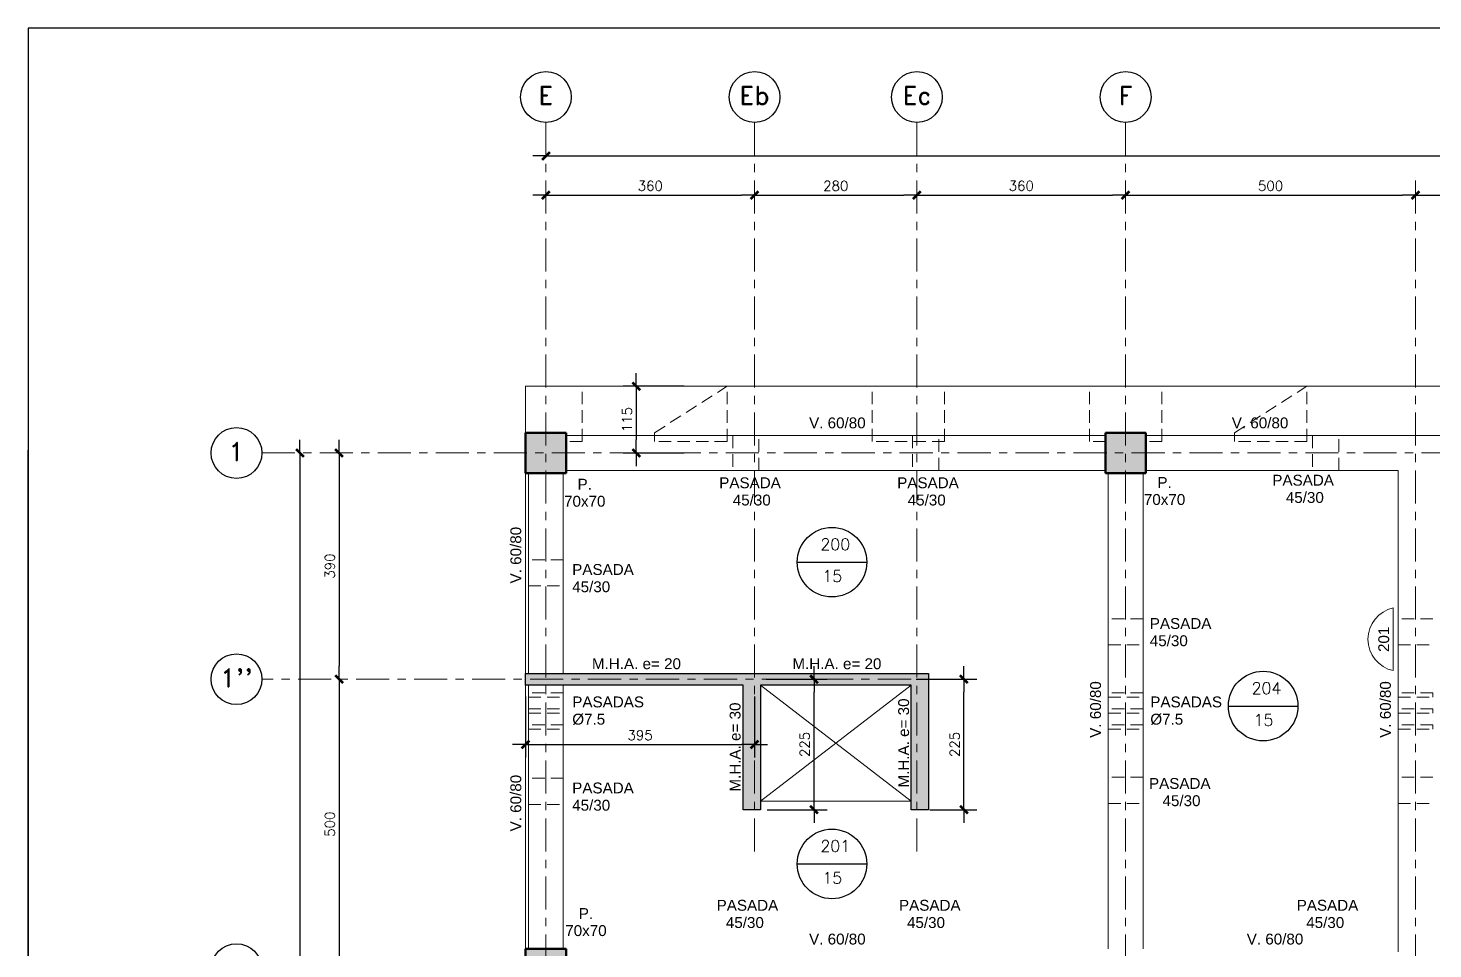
# Model space of a CAD drawing. Extents: x -4 to 6083, y -4 to 8618.
# Drawn here: x 0 to 2423, y 7030 to 8618 of the extents above; entities that cross this region are included whole.
import ezdxf
from ezdxf.enums import TextEntityAlignment as Align

# ---------------------------------------------------------------- set-up
doc = ezdxf.new("R2010")
doc.units = 0
doc.header["$LTSCALE"] = 45
doc.header["$MEASUREMENT"] = 0
doc.linetypes.add('Grid Line', pattern=[2.2225, 1.27, -0.3175, 0.3175, -0.3175])
doc.linetypes.add('RLE-PROYECCION', pattern=[0.71438, 0.47625, -0.23813])
doc.layers.get('0').update_dxf_attribs({"linetype": 'CONTINUOUS'})
for name, color, linetype in [('RLA-COTAS', 2, 'CONTINUOUS'), ('RLA-COTAS1', 2, 'CONTINUOUS'), ('RLA-FORMATO', 7, 'CONTINUOUS'), ('RLA-LOSAS', 3, 'CONTINUOUS')]:
    doc.layers.add(name, color=color, linetype=linetype)
for name, color, linetype, lineweight in [('RLE-EJE', 3, 'CONTINUOUS', 25), ('RLE-EJES', 1, 'Grid Line', 9), ('RLE-LOSA', 3, 'CONTINUOUS', 15), ('RLE-MURO', 5, 'CONTINUOUS', 25), ('RLE-PILAR', 5, 'CONTINUOUS', 50), ('RLE-PROYECCION', 2, 'RLE-PROYECCION', 15), ('RLE-SOLID', 252, 'CONTINUOUS', 15), ('RLE-TEXTO-1', 9, 'CONTINUOUS', 9), ('RLE-VANOS', 1, 'CONTINUOUS', 15), ('RLE-VIGA', 3, 'CONTINUOUS', 15)]:
    doc.layers.add(name, color=color, linetype=linetype, lineweight=lineweight)
doc.styles.add('Arial_1', font='arial.ttf', dxfattribs={"height": 30})
doc.styles.add('Arial_2', font='arial.ttf', dxfattribs={"height": 18.75})
doc.styles.add('ROMAND', font='romand', dxfattribs={"height": 31.5})
doc.styles.add('ROMANS', font='ROMANS.shx', dxfattribs={"height": 16.875})
doc.dimstyles.new('ING-75', dxfattribs={"dimscale": 75, "dimtxt": 0.27, "dimasz": 0.3, "dimexe": 0, "dimexo": 0, "dimgap": 0.1, "dimtad": 1, "dimdec": 1, "dimzin": 12, "dimdsep": 46, "dimtxsty": 'ROMANS', "dimblk": 'TICK1', "dimblk1": 'TICK1', "dimblk2": 'TICK1', "dimcen": 0.09, "dimclrd": 2, "dimclre": 1, "dimclrt": 3, "dimadec": 0, "dimazin": 0, "dimtfac": 1, "dimtdec": 0, "dimtix": 1, "dimtmove": 2, "dimatfit": 3, "dimldrblk": 'TICK1', "dimfxl": 0, "dimfxlon": 1, "dimtolj": 1, "dimtzin": 0, "dimarcsym": 0})

# ---------------------------------------------------------------- blocks, each defined once
blk = doc.blocks.new('TICK1')
at = {"color": 2}
for points in [[(0, 0), (-1, 0)], [(0, 0), (1, 0)]]:
    blk.add_lwpolyline(points, dxfattribs=at)
at = {"color": 2, "const_width": 0.2}
blk.add_lwpolyline([(-0.3, -0.3), (0.3, 0.3)], dxfattribs=at)
blk = doc.blocks.new('*D9')
at = {"layer": 'RLA-COTAS', "color": 2, "lineweight": -2, "transparency": 16777216}
blk.add_line((915.7, 8397), (5370.7, 8397), dxfattribs=at)
at = {"layer": 'RLA-COTAS', "color": 2, "lineweight": -2, "transparency": 16777216, "xscale": 22.5, "yscale": 22.5, "zscale": 22.5, "rotation": 180}
blk.add_blockref('TICK1', (893.2, 8397), dxfattribs=at)
at = {"layer": 'RLA-COTAS', "color": 2, "lineweight": -2, "transparency": 16777216, "xscale": 22.5, "yscale": 22.5, "zscale": 22.5}
blk.add_blockref('TICK1', (5393.2, 8397), dxfattribs=at)
at = {"layer": 'RLA-COTAS', "color": 3, "transparency": 16777216, "insert": (3143.2, 8413), "char_height": 16.88, "attachment_point": 5, "style": 'ROMANS'}
blk.add_mtext('\\A1;4500', dxfattribs=at)
blk = doc.blocks.new('*D10')
at = {"layer": 'RLA-COTAS', "color": 2, "lineweight": -2, "transparency": 16777216}
blk.add_line((915.7, 8329.5), (1230.7, 8329.5), dxfattribs=at)
at = {"layer": 'RLA-COTAS', "color": 2, "lineweight": -2, "transparency": 16777216, "xscale": 22.5, "yscale": 22.5, "zscale": 22.5, "rotation": 180}
blk.add_blockref('TICK1', (893.2, 8329.5), dxfattribs=at)
at = {"layer": 'RLA-COTAS', "color": 2, "lineweight": -2, "transparency": 16777216, "xscale": 22.5, "yscale": 22.5, "zscale": 22.5}
blk.add_blockref('TICK1', (1253.2, 8329.5), dxfattribs=at)
at = {"layer": 'RLA-COTAS', "color": 3, "transparency": 16777216, "insert": (1073.2, 8345.5), "char_height": 16.88, "attachment_point": 5, "style": 'ROMANS'}
blk.add_mtext('\\A1;360', dxfattribs=at)
blk = doc.blocks.new('*D11')
at = {"layer": 'RLA-COTAS', "color": 2, "lineweight": -2, "transparency": 16777216}
blk.add_line((1275.7, 8329.5), (1510.7, 8329.5), dxfattribs=at)
at = {"layer": 'RLA-COTAS', "color": 2, "lineweight": -2, "transparency": 16777216, "xscale": 22.5, "yscale": 22.5, "zscale": 22.5, "rotation": 180}
blk.add_blockref('TICK1', (1253.2, 8329.5), dxfattribs=at)
at = {"layer": 'RLA-COTAS', "color": 2, "lineweight": -2, "transparency": 16777216, "xscale": 22.5, "yscale": 22.5, "zscale": 22.5}
blk.add_blockref('TICK1', (1533.2, 8329.5), dxfattribs=at)
at = {"layer": 'RLA-COTAS', "color": 3, "transparency": 16777216, "insert": (1393.2, 8345.5), "char_height": 16.88, "attachment_point": 5, "style": 'ROMANS'}
blk.add_mtext('\\A1;280', dxfattribs=at)
blk = doc.blocks.new('*D12')
at = {"layer": 'RLA-COTAS', "color": 2, "lineweight": -2, "transparency": 16777216}
blk.add_line((1555.7, 8329.5), (1870.7, 8329.5), dxfattribs=at)
at = {"layer": 'RLA-COTAS', "color": 2, "lineweight": -2, "transparency": 16777216, "xscale": 22.5, "yscale": 22.5, "zscale": 22.5, "rotation": 180}
blk.add_blockref('TICK1', (1533.2, 8329.5), dxfattribs=at)
at = {"layer": 'RLA-COTAS', "color": 2, "lineweight": -2, "transparency": 16777216, "xscale": 22.5, "yscale": 22.5, "zscale": 22.5}
blk.add_blockref('TICK1', (1893.2, 8329.5), dxfattribs=at)
at = {"layer": 'RLA-COTAS', "color": 3, "transparency": 16777216, "insert": (1713.2, 8345.5), "char_height": 16.88, "attachment_point": 5, "style": 'ROMANS'}
blk.add_mtext('\\A1;360', dxfattribs=at)
blk = doc.blocks.new('*D13')
at = {"layer": 'RLA-COTAS', "color": 2, "lineweight": -2, "transparency": 16777216}
blk.add_line((1915.7, 8329.5), (2370.7, 8329.5), dxfattribs=at)
at = {"layer": 'RLA-COTAS', "color": 2, "lineweight": -2, "transparency": 16777216, "xscale": 22.5, "yscale": 22.5, "zscale": 22.5, "rotation": 180}
blk.add_blockref('TICK1', (1893.2, 8329.5), dxfattribs=at)
at = {"layer": 'RLA-COTAS', "color": 2, "lineweight": -2, "transparency": 16777216, "xscale": 22.5, "yscale": 22.5, "zscale": 22.5}
blk.add_blockref('TICK1', (2393.2, 8329.5), dxfattribs=at)
at = {"layer": 'RLA-COTAS', "color": 3, "transparency": 16777216, "insert": (2143.2, 8345.5), "char_height": 16.88, "attachment_point": 5, "style": 'ROMANS'}
blk.add_mtext('\\A1;500', dxfattribs=at)
blk = doc.blocks.new('*D14')
at = {"layer": 'RLA-COTAS', "color": 2, "lineweight": -2, "transparency": 16777216}
blk.add_line((2415.7, 8329.5), (2870.7, 8329.5), dxfattribs=at)
at = {"layer": 'RLA-COTAS', "color": 2, "lineweight": -2, "transparency": 16777216, "xscale": 22.5, "yscale": 22.5, "zscale": 22.5, "rotation": 180}
blk.add_blockref('TICK1', (2393.2, 8329.5), dxfattribs=at)
at = {"layer": 'RLA-COTAS', "color": 2, "lineweight": -2, "transparency": 16777216, "xscale": 22.5, "yscale": 22.5, "zscale": 22.5}
blk.add_blockref('TICK1', (2893.2, 8329.5), dxfattribs=at)
at = {"layer": 'RLA-COTAS', "color": 3, "transparency": 16777216, "insert": (2643.2, 8345.5), "char_height": 16.88, "attachment_point": 5, "style": 'ROMANS'}
blk.add_mtext('\\A1;500', dxfattribs=at)
blk = doc.blocks.new('*D19')
at = {"layer": 'RLA-COTAS', "color": 2, "lineweight": -2, "transparency": 16777216}
blk.add_line((469, 7862.4), (469, 5880.4), dxfattribs=at)
at = {"layer": 'RLA-COTAS', "color": 2, "lineweight": -2, "transparency": 16777216, "xscale": 22.5, "yscale": 22.5, "zscale": 22.5}
for p, rotation in [((469, 7884.9), 90), ((469, 5857.9), 270)]:
    blk.add_blockref('TICK1', p, dxfattribs=dict(at, rotation=rotation))
at = {"layer": 'RLA-COTAS', "color": 3, "transparency": 16777216, "insert": (453, 6871.4), "char_height": 16.88, "attachment_point": 5, "rotation": 90, "style": 'ROMANS'}
blk.add_mtext('\\A1;2027', dxfattribs=at)
blk = doc.blocks.new('*D20')
at = {"layer": 'RLA-COTAS', "color": 2, "lineweight": -2, "transparency": 16777216}
blk.add_line((536.5, 7862.4), (536.5, 7517.4), dxfattribs=at)
at = {"layer": 'RLA-COTAS', "color": 2, "lineweight": -2, "transparency": 16777216, "xscale": 22.5, "yscale": 22.5, "zscale": 22.5}
for p, rotation in [((536.5, 7884.9), 90), ((536.5, 7494.9), 270)]:
    blk.add_blockref('TICK1', p, dxfattribs=dict(at, rotation=rotation))
at = {"layer": 'RLA-COTAS', "color": 3, "transparency": 16777216, "insert": (520.5, 7689.9), "char_height": 16.88, "attachment_point": 5, "rotation": 90, "style": 'ROMANS'}
blk.add_mtext('\\A1;390', dxfattribs=at)
blk = doc.blocks.new('*D21')
at = {"layer": 'RLA-COTAS', "color": 2, "lineweight": -2, "transparency": 16777216}
blk.add_line((536.5, 7472.4), (536.5, 7017.4), dxfattribs=at)
at = {"layer": 'RLA-COTAS', "color": 2, "lineweight": -2, "transparency": 16777216, "xscale": 22.5, "yscale": 22.5, "zscale": 22.5}
for p, rotation in [((536.5, 7494.9), 90), ((536.5, 6994.9), 270)]:
    blk.add_blockref('TICK1', p, dxfattribs=dict(at, rotation=rotation))
at = {"layer": 'RLA-COTAS', "color": 3, "transparency": 16777216, "insert": (520.5, 7244.9), "char_height": 16.88, "attachment_point": 5, "rotation": 90, "style": 'ROMANS'}
blk.add_mtext('\\A1;500', dxfattribs=at)
blk = doc.blocks.new('*D40')
at = {"layer": 'RLA-COTAS1', "color": 1, "lineweight": -2, "transparency": 16777216}
for p, q in [((858.2, 7464.8), (858.2, 7359.8)), ((1253.2, 7464.8), (1253.2, 7359.8))]:
    blk.add_line(p, q, dxfattribs=at)
at = {"layer": 'RLA-COTAS1', "color": 2, "lineweight": -2, "transparency": 16777216}
blk.add_line((880.7, 7382.3), (1230.7, 7382.3), dxfattribs=at)
at = {"layer": 'RLA-COTAS1', "color": 2, "lineweight": -2, "transparency": 16777216, "xscale": 22.5, "yscale": 22.5, "zscale": 22.5, "rotation": 180}
blk.add_blockref('TICK1', (858.2, 7382.3), dxfattribs=at)
at = {"layer": 'RLA-COTAS1', "color": 2, "lineweight": -2, "transparency": 16777216, "xscale": 22.5, "yscale": 22.5, "zscale": 22.5}
blk.add_blockref('TICK1', (1253.2, 7382.3), dxfattribs=at)
at = {"layer": 'RLA-COTAS1', "color": 3, "transparency": 16777216, "insert": (1055.7, 7398.3), "char_height": 16.88, "attachment_point": 5, "style": 'ROMANS'}
blk.add_mtext('\\A1;395', dxfattribs=at)
blk = doc.blocks.new('*D41')
at = {"layer": 'RLA-COTAS1', "color": 1, "lineweight": -2, "transparency": 16777216}
for p, q in [((1273.2, 7494.9), (1378.2, 7494.9)), ((1274.9, 7269.9), (1378.2, 7269.9))]:
    blk.add_line(p, q, dxfattribs=at)
at = {"layer": 'RLA-COTAS1', "color": 2, "lineweight": -2, "transparency": 16777216}
blk.add_line((1355.7, 7292.4), (1355.7, 7472.4), dxfattribs=at)
at = {"layer": 'RLA-COTAS1', "color": 2, "lineweight": -2, "transparency": 16777216, "xscale": 22.5, "yscale": 22.5, "zscale": 22.5}
for p, rotation in [((1355.7, 7494.9), 90), ((1355.7, 7269.9), 270)]:
    blk.add_blockref('TICK1', p, dxfattribs=dict(at, rotation=rotation))
at = {"layer": 'RLA-COTAS1', "color": 3, "transparency": 16777216, "insert": (1339.7, 7382.4), "char_height": 16.88, "attachment_point": 5, "rotation": 90, "style": 'ROMANS'}
blk.add_mtext('\\A1;225', dxfattribs=at)
blk = doc.blocks.new('*D42')
at = {"layer": 'RLA-COTAS1', "color": 1, "lineweight": -2, "transparency": 16777216}
for p, q in [((1531.8, 7494.9), (1636.8, 7494.9)), ((1555.3, 7269.9), (1636.8, 7269.9))]:
    blk.add_line(p, q, dxfattribs=at)
at = {"layer": 'RLA-COTAS1', "color": 2, "lineweight": -2, "transparency": 16777216}
blk.add_line((1614.3, 7292.4), (1614.3, 7472.4), dxfattribs=at)
at = {"layer": 'RLA-COTAS1', "color": 2, "lineweight": -2, "transparency": 16777216, "xscale": 22.5, "yscale": 22.5, "zscale": 22.5}
for p, rotation in [((1614.3, 7494.9), 90), ((1614.3, 7269.9), 270)]:
    blk.add_blockref('TICK1', p, dxfattribs=dict(at, rotation=rotation))
at = {"layer": 'RLA-COTAS1', "color": 3, "transparency": 16777216, "insert": (1598.4, 7382.4), "char_height": 16.88, "attachment_point": 5, "rotation": 90, "style": 'ROMANS'}
blk.add_mtext('\\A1;225', dxfattribs=at)
blk = doc.blocks.new('*D45')
at = {"layer": 'RLA-COTAS1', "color": 1, "lineweight": -2, "transparency": 16777216}
for p, q in [((1131.5, 7999.9), (1026.5, 7999.9)), ((1131.5, 7884.9), (1026.5, 7884.9))]:
    blk.add_line(p, q, dxfattribs=at)
at = {"layer": 'RLA-COTAS1', "color": 2, "lineweight": -2, "transparency": 16777216}
blk.add_line((1049, 7977.4), (1049, 7907.4), dxfattribs=at)
at = {"layer": 'RLA-COTAS1', "color": 2, "lineweight": -2, "transparency": 16777216, "xscale": 22.5, "yscale": 22.5, "zscale": 22.5}
for p, rotation in [((1049, 7999.9), 90), ((1049, 7884.9), 270)]:
    blk.add_blockref('TICK1', p, dxfattribs=dict(at, rotation=rotation))
at = {"layer": 'RLA-COTAS1', "color": 3, "transparency": 16777216, "insert": (1033.1, 7942.4), "char_height": 16.88, "attachment_point": 5, "rotation": 90, "style": 'ROMANS'}
blk.add_mtext('\\A1;115', dxfattribs=at)
blk = doc.blocks.new('*D46')
at = {"layer": 'RLA-COTAS1', "color": 1, "lineweight": -2, "transparency": 16777216}
for p, q in [((858.2, 7464.8), (858.2, 7359.8)), ((1253.2, 7464.8), (1253.2, 7359.8))]:
    blk.add_line(p, q, dxfattribs=at)
at = {"layer": 'RLA-COTAS1', "color": 2, "lineweight": -2, "transparency": 16777216}
blk.add_line((880.7, 7382.3), (1230.7, 7382.3), dxfattribs=at)
at = {"layer": 'RLA-COTAS1', "color": 2, "lineweight": -2, "transparency": 16777216, "xscale": 22.5, "yscale": 22.5, "zscale": 22.5, "rotation": 180}
blk.add_blockref('TICK1', (858.2, 7382.3), dxfattribs=at)
at = {"layer": 'RLA-COTAS1', "color": 2, "lineweight": -2, "transparency": 16777216, "xscale": 22.5, "yscale": 22.5, "zscale": 22.5}
blk.add_blockref('TICK1', (1253.2, 7382.3), dxfattribs=at)
at = {"layer": 'RLA-COTAS1', "color": 3, "transparency": 16777216, "insert": (1055.7, 7398.3), "char_height": 16.88, "attachment_point": 5, "style": 'ROMANS'}
blk.add_mtext('\\A1;395', dxfattribs=at)
blk = doc.blocks.new('*D47')
at = {"layer": 'RLA-COTAS1', "color": 1, "lineweight": -2, "transparency": 16777216}
for p, q in [((1273.2, 7494.9), (1378.2, 7494.9)), ((1274.9, 7269.9), (1378.2, 7269.9))]:
    blk.add_line(p, q, dxfattribs=at)
at = {"layer": 'RLA-COTAS1', "color": 2, "lineweight": -2, "transparency": 16777216}
blk.add_line((1355.7, 7292.4), (1355.7, 7472.4), dxfattribs=at)
at = {"layer": 'RLA-COTAS1', "color": 2, "lineweight": -2, "transparency": 16777216, "xscale": 22.5, "yscale": 22.5, "zscale": 22.5}
for p, rotation in [((1355.7, 7494.9), 90), ((1355.7, 7269.9), 270)]:
    blk.add_blockref('TICK1', p, dxfattribs=dict(at, rotation=rotation))
at = {"layer": 'RLA-COTAS1', "color": 3, "transparency": 16777216, "insert": (1339.7, 7382.4), "char_height": 16.88, "attachment_point": 5, "rotation": 90, "style": 'ROMANS'}
blk.add_mtext('\\A1;225', dxfattribs=at)
blk = doc.blocks.new('*D48')
at = {"layer": 'RLA-COTAS1', "color": 1, "lineweight": -2, "transparency": 16777216}
for p, q in [((1531.8, 7494.9), (1636.8, 7494.9)), ((1555.3, 7269.9), (1636.8, 7269.9))]:
    blk.add_line(p, q, dxfattribs=at)
at = {"layer": 'RLA-COTAS1', "color": 2, "lineweight": -2, "transparency": 16777216}
blk.add_line((1614.3, 7292.4), (1614.3, 7472.4), dxfattribs=at)
at = {"layer": 'RLA-COTAS1', "color": 2, "lineweight": -2, "transparency": 16777216, "xscale": 22.5, "yscale": 22.5, "zscale": 22.5}
for p, rotation in [((1614.3, 7494.9), 90), ((1614.3, 7269.9), 270)]:
    blk.add_blockref('TICK1', p, dxfattribs=dict(at, rotation=rotation))
at = {"layer": 'RLA-COTAS1', "color": 3, "transparency": 16777216, "insert": (1598.4, 7382.4), "char_height": 16.88, "attachment_point": 5, "rotation": 90, "style": 'ROMANS'}
blk.add_mtext('\\A1;225', dxfattribs=at)
blk = doc.blocks.new('*D51')
at = {"layer": 'RLA-COTAS1', "color": 1, "lineweight": -2, "transparency": 16777216}
for p, q in [((1131.5, 7999.9), (1026.5, 7999.9)), ((1131.5, 7884.9), (1026.5, 7884.9))]:
    blk.add_line(p, q, dxfattribs=at)
at = {"layer": 'RLA-COTAS1', "color": 2, "lineweight": -2, "transparency": 16777216}
blk.add_line((1049, 7977.4), (1049, 7907.4), dxfattribs=at)
at = {"layer": 'RLA-COTAS1', "color": 2, "lineweight": -2, "transparency": 16777216, "xscale": 22.5, "yscale": 22.5, "zscale": 22.5}
for p, rotation in [((1049, 7999.9), 90), ((1049, 7884.9), 270)]:
    blk.add_blockref('TICK1', p, dxfattribs=dict(at, rotation=rotation))
at = {"layer": 'RLA-COTAS1', "color": 3, "transparency": 16777216, "insert": (1033.1, 7942.4), "char_height": 16.88, "attachment_point": 5, "rotation": 90, "style": 'ROMANS'}
blk.add_mtext('\\A1;115', dxfattribs=at)

msp = doc.modelspace()

# ---------------------------------------------------------------- hatches: boundary and pattern name
at = {"layer": 'RLE-SOLID'}
for points in [[(928.226, 7849.924), (928.226, 7919.924), (858.226, 7919.924), (858.226, 7849.924)], [(1928.226, 7849.924), (1928.226, 7919.924), (1858.226, 7919.924), (1858.226, 7849.924)], [(1233.226, 7484.907), (1523.226, 7484.907), (1523.226, 7504.907), (858.226, 7504.907), (858.226, 7484.907)], [(1523.226, 7269.908), (1553.226, 7269.908), (1553.226, 7504.907), (1523.226, 7504.907), (1523.226, 7484.907)], [(1263.226, 7269.908), (1263.226, 7484.907), (1233.226, 7484.907), (1233.226, 7269.908)], [(858.226, 6959.924), (928.226, 6959.924), (928.226, 7029.924), (858.226, 7029.924)]]:
    msp.add_hatch(color=256, dxfattribs=at).paths.add_polyline_path(points, flags=0)

# ---------------------------------------------------------------- linework, layer by layer
at = {"layer": 'RLA-FORMATO', "color": 6, "linetype": 'Continuous'}
for p, q in [((0, 8617.5), (0, 0)), ((6082.5, 8617.5), (0, 8617.5)), ((0, 0), (0, 7890))]:
    msp.add_line(p, q, dxfattribs=at)
at = {"layer": 'RLA-LOSAS'}
for p, q in [((1326.669, 7696.648), (1446.669, 7696.648)), ((2070.414, 7448.554), (2190.414, 7448.554)), ((1326.669, 7176.41), (1446.669, 7176.41))]:
    msp.add_line(p, q, dxfattribs=at)
for centre in [(1386.669, 7696.648), (2130.414, 7448.554), (1386.669, 7176.41)]:
    msp.add_circle(centre, 60, dxfattribs=at)
at = {"layer": 'RLE-EJE'}
for centre in [(893.226, 8498.658), (1253.226, 8498.658), (1533.226, 8498.658), (1893.226, 8498.658), (359.476, 7884.924), (359.476, 7494.907), (359.476, 6994.924)]:
    msp.add_circle(centre, 43.75, dxfattribs=at)
at = {"layer": 'RLE-EJES'}
for p, q in [((893.226, 8454.908), (893.226, 5372.908)), ((1253.226, 8454.908), (1253.226, 7188.065)), ((1533.226, 8454.908), (1533.226, 7188.065)), ((1893.226, 8454.908), (1893.226, 5372.908)), ((2393.226, 8354.924), (2393.226, 5484.924)), ((403.226, 7884.924), (5803.242, 7884.924)), ((1623.011, 7494.907), (403.226, 7494.907))]:
    msp.add_line(p, q, dxfattribs=at)
at = {"layer": 'RLE-LOSA'}
for p, q in [((858.226, 7999.908), (5428.226, 7999.908)), ((858.226, 7919.924), (858.226, 7999.908)), ((858.226, 7504.907), (858.226, 7849.924)), ((858.226, 7029.924), (858.226, 7484.907)), ((1263.226, 7284.881), (1523.226, 7284.881))]:
    msp.add_line(p, q, dxfattribs=at)
at = {"layer": 'RLE-MURO'}
for p, q in [((858.226, 7504.907), (1553.226, 7504.907)), ((858.226, 7484.907), (858.226, 7504.907)), ((1553.226, 7504.907), (1553.226, 7269.908)), ((1233.226, 7484.907), (858.226, 7484.907)), ((1233.226, 7269.908), (1233.226, 7484.907)), ((1263.226, 7484.907), (1263.226, 7269.908)), ((1523.226, 7484.907), (1263.226, 7484.907)), ((1523.226, 7269.908), (1523.226, 7484.907)), ((1263.226, 7269.908), (1233.226, 7269.908)), ((1553.226, 7269.908), (1523.226, 7269.908))]:
    msp.add_line(p, q, dxfattribs=at)
at = {"layer": 'RLE-PILAR'}
for p, q in [((858.226, 7919.924), (928.226, 7919.924)), ((858.226, 7849.924), (858.226, 7919.924)), ((928.226, 7919.924), (928.226, 7849.924)), ((1858.226, 7919.924), (1928.226, 7919.924)), ((1858.226, 7849.924), (1858.226, 7919.924)), ((1928.226, 7919.924), (1928.226, 7849.924)), ((928.226, 7849.924), (858.226, 7849.924)), ((1928.226, 7849.924), (1858.226, 7849.924)), ((858.226, 7029.924), (928.226, 7029.924)), ((858.226, 6959.924), (858.226, 7029.924)), ((928.226, 7029.924), (928.226, 6959.924))]:
    msp.add_line(p, q, dxfattribs=at)
at = {"layer": 'RLE-PROYECCION'}
for p, q in [((955.726, 7904.908), (955.726, 7999.908)), ((1080.726, 7919.91), (1205.722, 7999.908)), ((1205.726, 7904.908), (1205.726, 7999.908)), ((1455.726, 7904.908), (1455.726, 7999.908)), ((1580.726, 7904.908), (1580.726, 7999.908)), ((1830.726, 7904.908), (1830.726, 7999.908)), ((1955.726, 7904.908), (1955.726, 7999.908)), ((2080.726, 7919.91), (2205.722, 7999.908)), ((2205.726, 7904.908), (2205.726, 7999.908)), ((955.726, 7904.908), (928.226, 7904.908)), ((1080.726, 7919.91), (1080.726, 7904.908)), ((1205.726, 7904.908), (1080.726, 7904.908)), ((1215.726, 7914.924), (1215.726, 7854.924)), ((1260.726, 7854.924), (1260.726, 7914.924)), ((1580.726, 7904.908), (1455.726, 7904.908)), ((1525.726, 7914.924), (1525.726, 7854.924)), ((1570.726, 7854.924), (1570.726, 7914.924)), ((1858.375, 7904.908), (1830.726, 7904.908)), ((1955.726, 7904.908), (1928.226, 7904.908)), ((2080.726, 7919.91), (2080.726, 7904.908)), ((2205.726, 7904.908), (2080.726, 7904.908)), ((2215.726, 7914.924), (2215.726, 7854.924)), ((2260.726, 7854.924), (2260.726, 7914.924)), ((923.226, 7700.758), (863.226, 7700.758)), ((863.226, 7655.758), (923.226, 7655.758)), ((1923.226, 7599.091), (1863.226, 7599.091)), ((2423.226, 7599.091), (2363.226, 7599.091)), ((1863.226, 7554.091), (1923.226, 7554.091)), ((2363.226, 7554.091), (2423.226, 7554.091)), ((923.226, 7471.174), (863.226, 7471.174)), ((863.226, 7463.674), (923.226, 7463.674)), ((1923.226, 7471.174), (1863.226, 7471.174)), ((1863.226, 7463.674), (1923.226, 7463.674)), ((2423.226, 7471.174), (2363.226, 7471.174)), ((2363.226, 7471.174), (2363.226, 7463.674)), ((2363.226, 7463.674), (2423.226, 7463.674)), ((2423.226, 7463.674), (2423.226, 7471.174)), ((863.226, 7443.674), (923.226, 7443.674)), ((1923.226, 7443.674), (1863.226, 7443.674)), ((2423.226, 7443.674), (2363.226, 7443.674)), ((2363.226, 7443.674), (2363.226, 7436.174)), ((2423.226, 7436.174), (2423.226, 7443.674)), ((863.226, 7436.174), (923.226, 7436.174)), ((923.226, 7416.174), (863.226, 7416.174)), ((863.226, 7416.174), (863.226, 7408.674)), ((923.226, 7408.674), (923.226, 7416.174)), ((1863.226, 7436.174), (1923.226, 7436.174)), ((1923.226, 7416.174), (1863.226, 7416.174)), ((2363.226, 7436.174), (2423.226, 7436.174)), ((2423.226, 7416.174), (2363.226, 7416.174)), ((2363.226, 7416.174), (2363.226, 7408.674)), ((2423.226, 7408.674), (2423.226, 7416.174)), ((863.226, 7408.674), (923.226, 7408.674)), ((1863.226, 7408.674), (1923.226, 7408.674)), ((2363.226, 7408.674), (2423.226, 7408.674)), ((923.226, 7324.091), (863.226, 7324.091)), ((1923.226, 7325.758), (1863.226, 7325.758)), ((2423.226, 7325.758), (2363.226, 7325.758)), ((863.226, 7279.091), (923.226, 7279.091)), ((1863.226, 7280.758), (1923.226, 7280.758)), ((2363.226, 7280.758), (2423.226, 7280.758))]:
    msp.add_line(p, q, dxfattribs=at)
at = {"layer": 'RLE-TEXTO-1'}
msp.add_line((2354.952, 7509.679), (2354.952, 7617.679), dxfattribs=at)
msp.add_arc((2366.441, 7563.679), 55.208, 102.010217, 257.989783, dxfattribs=at)
at = {"layer": 'RLE-VANOS'}
for p, q in [((1263.226, 7284.881), (1523.226, 7484.907)), ((1263.226, 7484.907), (1523.226, 7284.881)), ((1263.226, 7284.881), (1523.226, 7484.907)), ((1263.226, 7484.907), (1523.226, 7284.881))]:
    msp.add_line(p, q, dxfattribs=at)
at = {"layer": 'RLE-VIGA'}
for p, q in [((928.226, 7914.924), (1858.226, 7914.924)), ((1928.226, 7914.924), (2858.226, 7914.924)), ((928.226, 7854.924), (1858.226, 7854.924)), ((1928.226, 7854.924), (2363.226, 7854.924)), ((2363.226, 7854.924), (2363.226, 7024.924)), ((863.226, 7849.924), (863.226, 7504.907)), ((923.226, 7849.924), (923.226, 7504.907)), ((1863.226, 7849.924), (1863.226, 7029.924)), ((1923.226, 7849.924), (1923.226, 7029.924)), ((863.226, 7484.907), (863.226, 7029.924)), ((923.226, 7484.907), (923.226, 7029.924))]:
    msp.add_line(p, q, dxfattribs=at)

# ---------------------------------------------------------------- texts
at = {"layer": 'RLA-LOSAS', "char_height": 20, "width": 1, "attachment_point": 2, "line_spacing_factor": 0.941778, "style": 'ROMAND'}
for s, insert in [('200', (1392.376, 7737.438)), ('15', (1387.25, 7682.699)), ('204', (2136.121, 7489.344)), ('15', (2130.995, 7434.605)), ('201', (1392.376, 7217.2)), ('15', (1387.25, 7162.461))]:
    msp.add_mtext(s, dxfattribs=dict(at, insert=insert))
at = {"layer": 'RLE-EJE', "color": 5, "char_height": 31.25, "width": 1, "attachment_point": 2, "line_spacing_factor": 0.941778, "style": 'ROMAND'}
for s, insert in [('E', (893.235, 8516.973)), ('Eb', (1253.235, 8516.973)), ('Ec', (1533.235, 8516.973)), ('F', (1893.235, 8516.973)), ('1', (359.282, 7903.056)), ("1''", (359.669, 7513.02))]:
    msp.add_mtext(s, dxfattribs=dict(at, insert=insert))
at = {"layer": 'RLE-TEXTO-1', "style": 'Arial_1'}
msp.add_text('201', height=18.75, rotation=90, dxfattribs=at).set_placement((2347.758, 7563.638), align=Align.CENTER)
at = {"layer": 'RLE-TEXTO-1', "char_height": 18.75, "attachment_point": 2, "line_spacing_factor": 0.941778, "style": 'Arial_2'}
for s, insert, width in [('V. 60/80', (1395.957, 7946.235), 116.84425), ('V. 60/80', (2125.073, 7946.235), 116.84425), ('P.\\P70x70', (960.197, 7840.519), 116.84425), ('P.\\P70x70', (1960.381, 7843.531), 116.84425), ('M.H.A. e= 20', (1049.397, 7530.965), 183.41563), ('M.H.A. e= 20', (1395.152, 7530.965), 183.41563), ('P.\\P70x70', (962.281, 7100.267), 116.84425), ('V. 60/80', (1395.957, 7056.235), 116.84425), ('V. 60/80', (2150.871, 7056.235), 116.84425)]:
    msp.add_mtext(s, dxfattribs=dict(at, insert=insert, width=width))
at = {"layer": 'RLE-TEXTO-1', "char_height": 18.75, "attachment_point": 1, "style": 'Arial_2'}
for s, insert, width in [('PASADA ', (1192.211, 7842.937), 78.7658), ('PASADA ', (1499.155, 7842.937), 78.7658), ('PASADA ', (2146.223, 7847.379), 78.7658), ('45/30', (1215.528, 7813.171), 78.7658), ('45/30', (1517.316, 7813.171), 78.7658), ('45/30', (2169.539, 7817.613), 78.7658), ('PASADA ', (938.557, 7693.435), 78.7658), ('45/30', (938.557, 7663.669), 78.7658), ('PASADA ', (1934.907, 7600.37), 114.24047), ('45/30', (1934.907, 7570.605), 78.7658), ('PASADAS', (938.687, 7465.101), 78.7658), ('PASADAS', (1935.74, 7465.101), 78.7658), ('Ø7.5', (938.687, 7435.336), 78.7658), ('Ø7.5', (1935.74, 7435.336), 78.7658), ('PASADA ', (1933.497, 7324.553), 78.7658), ('PASADA ', (938.557, 7316.768), 78.7658), ('45/30', (1956.813, 7294.787), 78.7658), ('45/30', (938.557, 7287.002), 78.7658), ('PASADA ', (1187.704, 7114.495), 78.7658), ('PASADA ', (1502.254, 7114.495), 78.7658), ('PASADA ', (2188.276, 7114.495), 78.7658), ('45/30', (1203.633, 7084.729), 78.7658), ('45/30', (1516.05, 7084.729), 78.7658), ('45/30', (2204.718, 7084.729), 78.7658)]:
    msp.add_mtext(s, dxfattribs=dict(at, insert=insert, width=width))
at = {"layer": 'RLE-TEXTO-1', "char_height": 18.75, "attachment_point": 2, "rotation": 90, "line_spacing_factor": 0.941778, "style": 'Arial_2'}
for s, insert, width in [('V. 60/80', (831.915, 7708.792), 116.84425), ('V. 60/80', (1831.915, 7442.655), 116.84425), ('V. 60/80', (2331.915, 7442.655), 116.84425), ('M.H.A. e= 30', (1210.132, 7377.903), 183.41563), ('M.H.A. e= 30', (1500.834, 7384.931), 183.41563), ('V. 60/80', (831.915, 7281.256), 116.84425)]:
    msp.add_mtext(s, dxfattribs=dict(at, insert=insert, width=width))

# ---------------------------------------------------------------- dimensions: what is measured, and where the dimension line sits
at = {"layer": 'RLA-COTAS'}
for base, p1, p2, picture, middle in [((5393.226, 8397.047), (893.226, 8404.547), (5393.226, 8404.547), '*D9', (3143.226, 8412.984)), ((1253.226, 8329.547), (893.226, 8337.047), (1253.226, 8337.047), '*D10', (1073.226, 8345.484)), ((1533.226, 8329.547), (1253.226, 8337.047), (1533.226, 8337.047), '*D11', (1393.226, 8345.484)), ((1893.226, 8329.547), (1533.226, 8337.047), (1893.226, 8337.047), '*D12', (1713.226, 8345.484)), ((2393.226, 8329.547), (1893.226, 8337.047), (2393.226, 8337.047), '*D13', (2143.226, 8345.484)), ((2893.226, 8329.547), (2393.226, 8337.047), (2893.226, 8337.047), '*D14', (2643.226, 8345.484))]:
    dim = msp.add_linear_dim(base=base, p1=p1, p2=p2, dimstyle='ING-75', override={"dimexe": 0, "dimexo": 0, "dimdec": 1, "dimfxl": 0, "dimfxlon": 1}, dxfattribs=at)
    dim.commit()
    dim.dimension.update_dxf_attribs({"geometry": picture, "text_midpoint": middle})
for base, p1, p2, picture, middle in [((468.952, 5857.908), (476.452, 7884.924), (476.452, 5857.908), '*D19', (453.015, 6871.416)), ((536.452, 7494.907), (543.952, 7884.924), (543.952, 7494.907), '*D20', (520.515, 7689.915)), ((536.452, 6994.924), (543.952, 7494.907), (543.952, 6994.924), '*D21', (520.515, 7244.915))]:
    dim = msp.add_linear_dim(base=base, p1=p1, p2=p2, angle=90, dimstyle='ING-75', override={"dimexe": 0, "dimexo": 0, "dimdec": 1, "dimfxl": 0, "dimfxlon": 1}, dxfattribs=at)
    dim.commit()
    dim.dimension.update_dxf_attribs({"geometry": picture, "text_midpoint": middle})
at = {"layer": 'RLA-COTAS1'}
for base, p1, p2, picture, middle in [((1049.007, 7884.924), (1154.007, 7999.908), (1154.007, 7884.924), '*D45', (1033.07, 7942.416)), ((1049.007, 7884.924), (1154.007, 7999.908), (1154.007, 7884.924), '*D51', (1033.07, 7942.416)), ((1355.674, 7494.907), (1274.852, 7269.908), (1250.674, 7494.907), '*D41', (1339.737, 7382.407)), ((1355.674, 7494.907), (1274.852, 7269.908), (1250.674, 7494.907), '*D47', (1339.737, 7382.407)), ((1614.303, 7494.907), (1555.303, 7269.908), (1509.303, 7494.907), '*D42', (1598.366, 7382.407)), ((1614.303, 7494.907), (1555.303, 7269.908), (1509.303, 7494.907), '*D48', (1598.366, 7382.407))]:
    dim = msp.add_linear_dim(base=base, p1=p1, p2=p2, angle=90, dimstyle='ING-75', override={"dimexe": 0.3, "dimexo": 0, "dimdec": 0, "dimfxl": 1.1, "dimfxlon": 1}, dxfattribs=at)
    dim.commit()
    dim.dimension.update_dxf_attribs({"geometry": picture, "text_midpoint": middle})
for picture in ['*D40', '*D46']:
    dim = msp.add_linear_dim(base=(1253.226, 7382.328), p1=(858.226, 7472.669), p2=(1253.226, 7487.328), dimstyle='ING-75', override={"dimexe": 0.3, "dimexo": 0, "dimdec": 0, "dimfxl": 1.1, "dimfxlon": 1}, dxfattribs=at)
    dim.commit()
    dim.dimension.update_dxf_attribs({"geometry": picture, "text_midpoint": (1055.726, 7398.266)})

doc.saveas('drawing.dxf')
